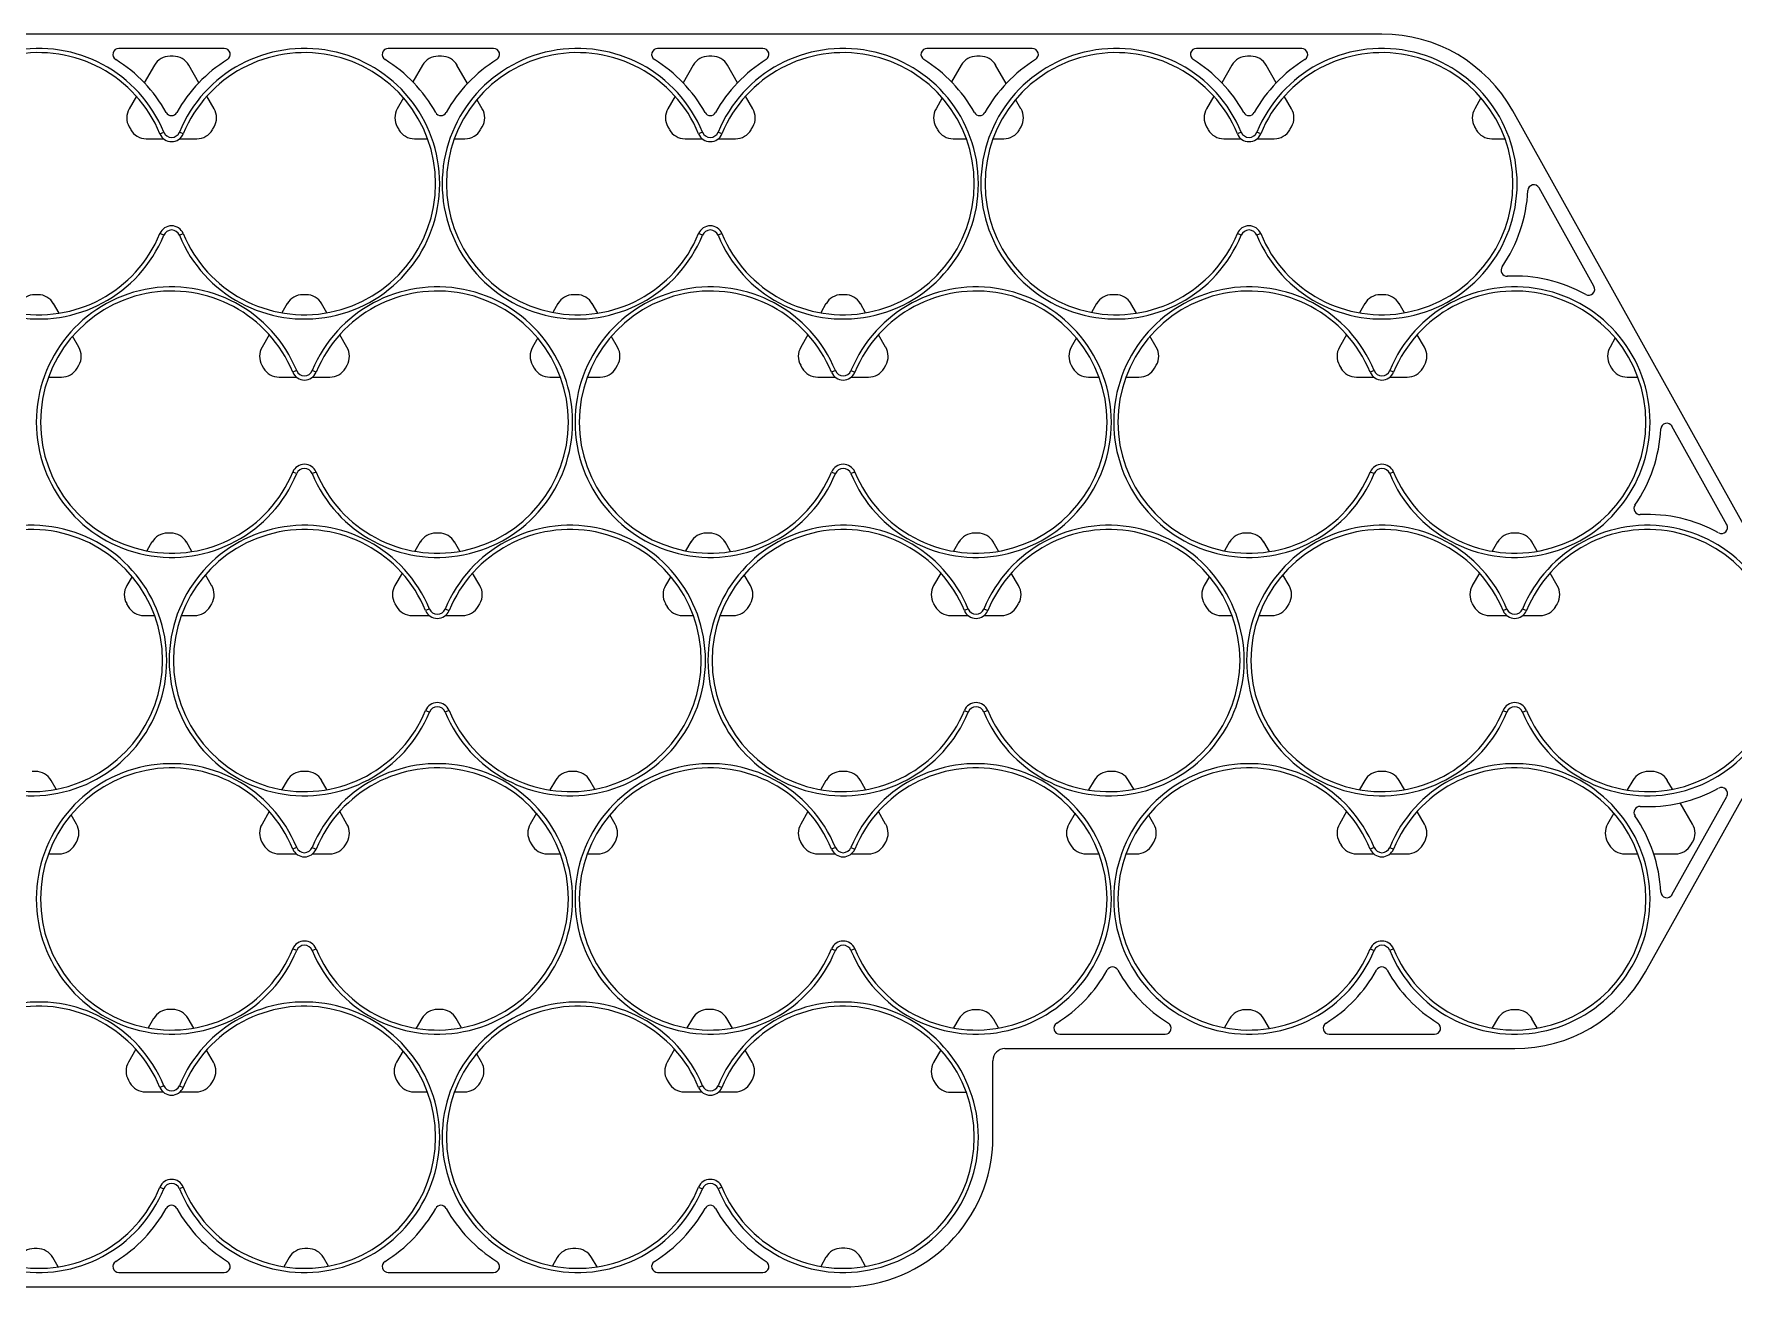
# Model space of a CAD drawing. Header units: millimetres. Extents: x -23 to 977, y -26 to 681.
# Drawn here: x 612.6 to 753.9, y 412.6 to 516.8 of the extents above; entities that cross this region are included whole.
import ezdxf

# ---------------------------------------------------------------- set-up
doc = ezdxf.new("R2010")
doc.units = ezdxf.units.MM

msp = doc.modelspace()

# ---------------------------------------------------------------- linework, layer by layer
for p, q in [((724.66, 516.77), (568.16, 516.77)), ((628.39, 515.57), (619.63, 515.57)), ((624.15, 514.92), (623.88, 514.92)), ((650.79, 515.57), (642.03, 515.57)), ((646.45, 514.92), (646.18, 514.92)), ((673.19, 515.57), (664.43, 515.57)), ((668.95, 514.92), (668.68, 514.92)), ((695.59, 515.57), (686.83, 515.57)), ((691.25, 514.92), (690.98, 514.92)), ((717.99, 515.57), (709.23, 515.57)), ((713.75, 514.92), (713.48, 514.92)), ((622.58, 514.17), (621.74, 512.72)), ((626.28, 512.72), (625.44, 514.17)), ((644.88, 514.17), (644.08, 512.79)), ((648.62, 512.66), (647.74, 514.17)), ((667.38, 514.17), (666.54, 512.72)), ((671.08, 512.72), (670.24, 514.17)), ((689.68, 514.17), (688.88, 512.79)), ((693.42, 512.66), (692.54, 514.17)), ((712.18, 514.17), (711.34, 512.72)), ((715.88, 512.72), (715.04, 514.17)), ((621.08, 511.59), (620.48, 510.55)), ((627.54, 510.55), (626.94, 511.59)), ((643.3, 511.45), (642.78, 510.55)), ((649.84, 510.55), (649.4, 511.31)), ((665.88, 511.59), (665.28, 510.55)), ((672.34, 510.55), (671.74, 511.59)), ((688.1, 511.45), (687.58, 510.55)), ((694.64, 510.55), (694.2, 511.31)), ((710.68, 511.59), (710.08, 510.55)), ((717.14, 510.55), (716.54, 511.59)), ((732.9, 511.45), (732.38, 510.55)), ((757.64, 470.72), (735.54, 510.38)), ((620.47, 509.05), (620.61, 508.82)), ((627.41, 508.82), (627.55, 509.05)), ((642.77, 509.05), (642.91, 508.82)), ((649.71, 508.82), (649.85, 509.05)), ((665.27, 509.05), (665.41, 508.82)), ((672.21, 508.82), (672.35, 509.05)), ((687.57, 509.05), (687.71, 508.82)), ((694.51, 508.82), (694.65, 509.05)), ((710.07, 509.05), (710.21, 508.82)), ((717.01, 508.82), (717.15, 509.05)), ((732.37, 509.05), (732.51, 508.82)), ((621.91, 508.06), (623.34, 508.06)), ((623.04, 508.47), (623.36, 508.6)), ((624.98, 508.47), (624.66, 508.6)), ((624.68, 508.06), (626.11, 508.06)), ((644.21, 508.06), (645.3, 508.06)), ((647.52, 508.06), (648.41, 508.06)), ((666.71, 508.06), (668.14, 508.06)), ((668.16, 508.6), (667.84, 508.47)), ((669.78, 508.47), (669.46, 508.6)), ((669.48, 508.06), (670.91, 508.06)), ((689.01, 508.06), (690.1, 508.06)), ((692.32, 508.06), (693.21, 508.06)), ((711.51, 508.06), (712.94, 508.06)), ((712.96, 508.6), (712.64, 508.47)), ((714.58, 508.47), (714.26, 508.6)), ((714.28, 508.06), (715.71, 508.06)), ((733.81, 508.06), (734.9, 508.06)), ((742.29, 495.79), (737.73, 503.97)), ((623.36, 500.04), (623.04, 500.17)), ((624.66, 500.04), (624.98, 500.17)), ((668.16, 500.04), (667.84, 500.17)), ((669.78, 500.17), (669.46, 500.04)), ((712.96, 500.04), (712.64, 500.17)), ((714.58, 500.17), (714.26, 500.04)), ((612.9, 495.09), (612.63, 495.09)), ((635.2, 495.09), (634.93, 495.09)), ((657.7, 495.09), (657.43, 495.09)), ((680, 495.09), (679.73, 495.09)), ((702.5, 495.09), (702.23, 495.09)), ((724.8, 495.09), (724.53, 495.09)), ((614.65, 493.55), (614.19, 494.35)), ((633.63, 494.35), (633.19, 493.58)), ((636.93, 493.58), (636.49, 494.35)), ((656.13, 494.35), (655.71, 493.62)), ((659.45, 493.55), (658.99, 494.35)), ((678.43, 494.35), (677.99, 493.58)), ((681.73, 493.58), (681.29, 494.35)), ((700.93, 494.35), (700.51, 493.62)), ((704.25, 493.55), (703.79, 494.35)), ((723.23, 494.35), (722.79, 493.58)), ((726.53, 493.58), (726.09, 494.35)), ((616.29, 490.72), (615.77, 491.63)), ((632.13, 491.76), (631.53, 490.72)), ((638.59, 490.72), (637.99, 491.76)), ((654.47, 491.49), (654.03, 490.72)), ((661.09, 490.72), (660.57, 491.63)), ((676.93, 491.76), (676.33, 490.72)), ((683.39, 490.72), (682.79, 491.76)), ((699.27, 491.49), (698.83, 490.72)), ((705.89, 490.72), (705.37, 491.63)), ((721.73, 491.76), (721.13, 490.72)), ((728.19, 490.72), (727.59, 491.76)), ((744.07, 491.49), (743.63, 490.72)), ((616.16, 488.99), (616.3, 489.22)), ((631.52, 489.22), (631.66, 488.99)), ((638.46, 488.99), (638.6, 489.22)), ((654.02, 489.22), (654.16, 488.99)), ((660.96, 488.99), (661.1, 489.22)), ((676.32, 489.22), (676.46, 488.99)), ((683.26, 488.99), (683.4, 489.22)), ((698.82, 489.22), (698.96, 488.99)), ((705.76, 488.99), (705.9, 489.22)), ((721.12, 489.22), (721.26, 488.99)), ((728.06, 488.99), (728.2, 489.22)), ((743.62, 489.22), (743.76, 488.99)), ((613.77, 488.23), (614.86, 488.23)), ((632.96, 488.23), (634.39, 488.23)), ((634.41, 488.78), (634.09, 488.64)), ((636.03, 488.64), (635.71, 488.78)), ((635.73, 488.23), (637.16, 488.23)), ((655.46, 488.23), (656.35, 488.23)), ((658.57, 488.23), (659.66, 488.23)), ((677.76, 488.23), (679.19, 488.23)), ((679.21, 488.78), (678.89, 488.64)), ((680.51, 488.78), (680.83, 488.64)), ((680.53, 488.23), (681.96, 488.23)), ((700.26, 488.23), (701.15, 488.23)), ((703.37, 488.23), (704.46, 488.23)), ((722.56, 488.23), (723.99, 488.23)), ((724.01, 488.78), (723.69, 488.64)), ((725.63, 488.64), (725.31, 488.78)), ((725.33, 488.23), (726.76, 488.23)), ((745.06, 488.23), (745.95, 488.23)), ((753.34, 475.96), (748.78, 484.14)), ((634.41, 480.21), (634.09, 480.34)), ((636.03, 480.34), (635.71, 480.21)), ((678.89, 480.34), (679.21, 480.21)), ((680.83, 480.34), (680.51, 480.21)), ((724.01, 480.21), (723.69, 480.34)), ((725.63, 480.34), (725.31, 480.21)), ((623.95, 475.26), (623.68, 475.26)), ((646.25, 475.26), (645.98, 475.26)), ((668.75, 475.26), (668.48, 475.26)), ((691.05, 475.26), (690.78, 475.26)), ((713.55, 475.26), (713.28, 475.26)), ((735.85, 475.26), (735.58, 475.26)), ((622.38, 474.52), (621.96, 473.79)), ((625.7, 473.72), (625.24, 474.52)), ((644.68, 474.52), (644.24, 473.75)), ((647.98, 473.75), (647.54, 474.52)), ((667.18, 474.52), (666.76, 473.79)), ((670.5, 473.72), (670.04, 474.52)), ((689.48, 474.52), (689.04, 473.75)), ((692.78, 473.75), (692.34, 474.52)), ((711.98, 474.52), (711.56, 473.79)), ((715.3, 473.72), (714.84, 474.52)), ((734.28, 474.52), (733.84, 473.75)), ((737.58, 473.75), (737.14, 474.52)), ((620.72, 471.66), (620.28, 470.89)), ((627.34, 470.89), (626.82, 471.8)), ((643.18, 471.93), (642.58, 470.89)), ((649.64, 470.89), (649.04, 471.93)), ((665.52, 471.66), (665.08, 470.89)), ((672.14, 470.89), (671.62, 471.8)), ((687.98, 471.93), (687.38, 470.89)), ((694.44, 470.89), (693.84, 471.93)), ((710.32, 471.66), (709.88, 470.89)), ((716.94, 470.89), (716.42, 471.8)), ((732.78, 471.93), (732.18, 470.89)), ((739.24, 470.89), (738.64, 471.93)), ((620.27, 469.39), (620.41, 469.16)), ((627.21, 469.16), (627.35, 469.39)), ((642.57, 469.39), (642.71, 469.16)), ((649.51, 469.16), (649.65, 469.39)), ((665.07, 469.39), (665.21, 469.16)), ((672.01, 469.16), (672.15, 469.39)), ((687.37, 469.39), (687.51, 469.16)), ((694.31, 469.16), (694.45, 469.39)), ((709.87, 469.39), (710.01, 469.16)), ((716.81, 469.16), (716.95, 469.39)), ((732.17, 469.39), (732.31, 469.16)), ((739.11, 469.16), (739.25, 469.39)), ((621.71, 468.4), (622.6, 468.4)), ((624.82, 468.4), (625.91, 468.4)), ((644.01, 468.4), (645.44, 468.4)), ((645.46, 468.95), (645.14, 468.81)), ((646.76, 468.95), (647.08, 468.81)), ((646.78, 468.4), (648.21, 468.4)), ((666.51, 468.4), (667.4, 468.4)), ((669.62, 468.4), (670.71, 468.4)), ((688.81, 468.4), (690.24, 468.4)), ((690.26, 468.95), (689.94, 468.81)), ((691.56, 468.95), (691.88, 468.81)), ((691.58, 468.4), (693.01, 468.4)), ((711.31, 468.4), (712.2, 468.4)), ((714.42, 468.4), (715.51, 468.4)), ((733.61, 468.4), (735.04, 468.4)), ((734.74, 468.81), (735.06, 468.95)), ((736.36, 468.95), (736.68, 468.81)), ((736.38, 468.4), (737.81, 468.4)), ((645.14, 460.51), (645.46, 460.38)), ((647.08, 460.51), (646.76, 460.38)), ((689.94, 460.51), (690.26, 460.38)), ((691.88, 460.51), (691.56, 460.38)), ((734.74, 460.51), (735.06, 460.38)), ((736.36, 460.38), (736.68, 460.51)), ((746.59, 438.77), (757.64, 458.6)), ((612.7, 455.44), (612.43, 455.44)), ((635.2, 455.44), (634.93, 455.44)), ((657.5, 455.44), (657.23, 455.44)), ((680, 455.44), (679.73, 455.44)), ((702.3, 455.44), (702.03, 455.44)), ((724.8, 455.44), (724.53, 455.44)), ((747.1, 455.44), (746.83, 455.44)), ((614.42, 453.96), (613.99, 454.69)), ((633.63, 454.69), (633.19, 453.93)), ((636.93, 453.93), (636.49, 454.69)), ((655.93, 454.69), (655.47, 453.9)), ((659.22, 453.96), (658.79, 454.69)), ((678.43, 454.69), (677.99, 453.93)), ((681.73, 453.93), (681.29, 454.69)), ((700.73, 454.69), (700.27, 453.9)), ((704.02, 453.96), (703.59, 454.69)), ((723.23, 454.69), (722.79, 453.93)), ((726.53, 453.93), (726.09, 454.69)), ((745.53, 454.69), (745.07, 453.9)), ((748.82, 453.96), (748.39, 454.69)), ((748.78, 445.18), (753.34, 453.36)), ((750.49, 451.06), (749.47, 452.82)), ((616.09, 451.06), (615.65, 451.83)), ((632.13, 452.1), (631.53, 451.06)), ((638.59, 451.06), (637.99, 452.1)), ((654.35, 451.97), (653.83, 451.06)), ((660.89, 451.06), (660.45, 451.83)), ((676.93, 452.1), (676.33, 451.06)), ((683.39, 451.06), (682.79, 452.1)), ((699.15, 451.97), (698.63, 451.06)), ((705.69, 451.06), (705.25, 451.83)), ((721.73, 452.1), (721.13, 451.06)), ((728.19, 451.06), (727.59, 452.1)), ((743.95, 451.97), (743.43, 451.06)), ((613.77, 448.58), (614.66, 448.58)), ((615.96, 449.33), (616.1, 449.56)), ((631.52, 449.56), (631.66, 449.33)), ((632.96, 448.58), (634.39, 448.58)), ((634.41, 449.12), (634.09, 448.98)), ((635.71, 449.12), (636.03, 448.98)), ((635.73, 448.58), (637.16, 448.58)), ((638.46, 449.33), (638.6, 449.56)), ((653.82, 449.56), (653.96, 449.33)), ((655.26, 448.58), (656.35, 448.58)), ((658.57, 448.58), (659.46, 448.58)), ((660.76, 449.33), (660.9, 449.56)), ((676.32, 449.56), (676.46, 449.33)), ((677.76, 448.58), (679.19, 448.58)), ((679.21, 449.12), (678.89, 448.98)), ((680.51, 449.12), (680.83, 448.98)), ((680.53, 448.58), (681.96, 448.58)), ((683.26, 449.33), (683.4, 449.56)), ((698.62, 449.56), (698.76, 449.33)), ((700.06, 448.58), (701.15, 448.58)), ((703.37, 448.58), (704.26, 448.58)), ((705.56, 449.33), (705.7, 449.56)), ((721.12, 449.56), (721.26, 449.33)), ((722.56, 448.58), (723.99, 448.58)), ((724.01, 449.12), (723.69, 448.98)), ((725.31, 449.12), (725.63, 448.98)), ((725.33, 448.58), (726.76, 448.58)), ((728.06, 449.33), (728.2, 449.56)), ((743.42, 449.56), (743.56, 449.33)), ((744.86, 448.58), (745.95, 448.58)), ((747.27, 448.58), (749.06, 448.58)), ((750.36, 449.33), (750.5, 449.56)), ((634.41, 440.55), (634.09, 440.68)), ((635.71, 440.55), (636.03, 440.68)), ((678.89, 440.68), (679.21, 440.55)), ((680.83, 440.68), (680.51, 440.55)), ((723.69, 440.68), (724.01, 440.55)), ((725.63, 440.68), (725.31, 440.55)), ((624.09, 435.64), (623.82, 435.64)), ((646.39, 435.64), (646.12, 435.64)), ((668.89, 435.64), (668.62, 435.64)), ((691.05, 435.61), (690.78, 435.61)), ((713.55, 435.61), (713.28, 435.61)), ((735.85, 435.61), (735.58, 435.61)), ((622.52, 434.89), (622.07, 434.11)), ((625.85, 434.09), (625.39, 434.89)), ((644.82, 434.89), (644.35, 434.08)), ((648.13, 434.12), (647.69, 434.89)), ((667.32, 434.89), (666.87, 434.11)), ((670.65, 434.09), (670.19, 434.89)), ((689.48, 434.86), (689.04, 434.1)), ((692.38, 434.8), (692.34, 434.86)), ((692.78, 434.1), (692.38, 434.8)), ((711.98, 434.86), (711.56, 434.13)), ((715.3, 434.07), (714.84, 434.86)), ((734.28, 434.86), (733.84, 434.1)), ((737.58, 434.1), (737.14, 434.86)), ((697.88, 433.58), (706.64, 433.58)), ((720.28, 433.58), (729.04, 433.58)), ((621.04, 432.33), (620.42, 431.26)), ((627.49, 431.26), (626.92, 432.25)), ((643.26, 432.19), (642.72, 431.26)), ((649.79, 431.26), (649.38, 431.97)), ((665.84, 432.33), (665.22, 431.26)), ((672.29, 431.26), (671.72, 432.25)), ((687.98, 432.28), (687.38, 431.23)), ((692.31, 425.01), (692.31, 431.38)), ((693.31, 432.38), (735.71, 432.38)), ((620.42, 429.77), (620.55, 429.53)), ((621.85, 428.78), (623.3, 428.78)), ((623.36, 429.29), (623.04, 429.16)), ((624.66, 429.29), (624.98, 429.16)), ((624.72, 428.78), (626.06, 428.78)), ((627.36, 429.53), (627.49, 429.77)), ((642.72, 429.77), (642.85, 429.53)), ((644.15, 428.78), (645.29, 428.78)), ((647.54, 428.78), (648.36, 428.78)), ((649.66, 429.53), (649.79, 429.77)), ((665.22, 429.77), (665.35, 429.53)), ((666.65, 428.78), (668.1, 428.78)), ((668.16, 429.29), (667.84, 429.16)), ((669.46, 429.29), (669.78, 429.16)), ((669.52, 428.78), (670.86, 428.78)), ((672.16, 429.53), (672.29, 429.77)), ((687.37, 429.73), (687.51, 429.5)), ((688.81, 428.75), (690.1, 428.75)), ((623.04, 420.86), (623.36, 420.72)), ((624.98, 420.86), (624.66, 420.72)), ((667.84, 420.86), (668.16, 420.72)), ((669.78, 420.86), (669.46, 420.72)), ((612.84, 415.75), (612.58, 415.75)), ((635.34, 415.75), (635.08, 415.75)), ((657.64, 415.75), (657.38, 415.75)), ((680, 415.78), (679.73, 415.78)), ((614.59, 414.23), (614.14, 415)), ((633.78, 415), (633.34, 414.24)), ((637.05, 414.29), (636.64, 415)), ((656.08, 415), (655.68, 414.31)), ((659.39, 414.23), (658.94, 415)), ((678.43, 415.03), (677.99, 414.27)), ((681.73, 414.27), (681.29, 415.03)), ((619.63, 413.76), (628.39, 413.76)), ((642.03, 413.76), (650.79, 413.76)), ((664.43, 413.76), (673.19, 413.76)), ((478.56, 412.56), (679.86, 412.56))]:
    msp.add_line(p, q)
for centre, radius, start, end in [((724.66, 504.32), 12.45, 29.1294, 90), ((612.96, 504.32), 11.25, 22.3789, 337.6211), ((612.96, 504.32), 10.9, 22.3789, 337.6211), ((619.63, 515.07), 0.5, 90, 238.1902), ((612.96, 504.32), 12.15, 29.13, 58.1902), ((623.88, 513.42), 1.5, 90, 149.9136), ((624.15, 513.42), 1.5, 30.0864, 90), ((635.06, 504.32), 12.15, 121.8098, 150.87), ((635.06, 504.32), 11.25, 202.3789, 157.6211), ((635.06, 504.32), 10.9, 202.3789, 157.6211), ((628.39, 515.07), 0.5, 301.8098, 90), ((642.03, 515.07), 0.5, 90, 238.1902), ((635.36, 504.32), 12.15, 29.13, 58.1902), ((646.18, 513.42), 1.5, 90, 149.9136), ((646.45, 513.42), 1.5, 30.0864, 90), ((657.76, 504.32), 11.25, 22.3789, 337.6211), ((657.46, 504.32), 12.15, 121.8098, 150.87), ((657.76, 504.32), 10.9, 22.3789, 337.6211), ((650.79, 515.07), 0.5, 301.8098, 90), ((664.43, 515.07), 0.5, 90, 238.1902), ((657.76, 504.32), 12.15, 29.13, 58.1902), ((668.68, 513.42), 1.5, 90, 149.9136), ((668.95, 513.42), 1.5, 30.0864, 90), ((679.86, 504.32), 12.15, 121.8098, 150.87), ((679.86, 504.32), 11.25, 202.3789, 157.6211), ((679.86, 504.32), 10.9, 202.3789, 157.6211), ((673.19, 515.07), 0.5, 301.8098, 90), ((686.83, 515.07), 0.5, 90, 238.1902), ((680.16, 504.32), 12.15, 29.13, 58.1902), ((690.98, 513.42), 1.5, 90, 149.9136), ((691.25, 513.42), 1.5, 30.0864, 90), ((702.56, 504.32), 11.25, 22.3789, 337.6211), ((702.26, 504.32), 12.15, 121.8098, 150.87), ((702.56, 504.32), 10.9, 22.3789, 337.6211), ((695.59, 515.07), 0.5, 301.8098, 90), ((709.23, 515.07), 0.5, 90, 238.1902), ((702.56, 504.32), 12.15, 29.13, 58.1902), ((713.48, 513.42), 1.5, 90, 149.9136), ((713.75, 513.42), 1.5, 30.0864, 90), ((724.66, 504.32), 12.15, 121.8098, 150.87), ((724.66, 504.32), 11.25, 202.3789, 157.6211), ((724.66, 504.32), 10.9, 202.3789, 157.6211), ((717.99, 515.07), 0.5, 301.8098, 90), ((621.78, 509.8), 1.5, 149.9136, 209.8272), ((626.25, 509.8), 1.5, 330.1728, 30.0864), ((644.08, 509.8), 1.5, 149.9136, 209.8272), ((648.55, 509.8), 1.5, 330.1728, 30.0864), ((666.58, 509.8), 1.5, 149.9136, 209.8272), ((671.05, 509.8), 1.5, 330.1728, 30.0864), ((688.88, 509.8), 1.5, 149.9136, 209.8272), ((693.35, 509.8), 1.5, 330.1728, 30.0864), ((711.38, 509.8), 1.5, 149.9136, 209.8272), ((715.85, 509.8), 1.5, 330.1728, 30.0864), ((733.68, 509.8), 1.5, 149.9136, 209.8272), ((624.01, 510.48), 0.5, 209.13, 330.87), ((646.41, 510.48), 0.5, 209.13, 330.87), ((668.81, 510.48), 0.5, 209.13, 330.87), ((691.21, 510.48), 0.5, 209.13, 330.87), ((713.61, 510.48), 0.5, 209.13, 330.87), ((621.91, 509.56), 1.5, 209.8272, 270), ((624.01, 508.87), 1.05, 202.3789, 337.6211), ((624.01, 508.87), 0.7, 202.3789, 337.6211), ((626.11, 509.56), 1.5, 270, 330.1728), ((644.21, 509.56), 1.5, 209.8272, 270), ((648.41, 509.56), 1.5, 270, 330.1728), ((666.71, 509.56), 1.5, 209.8272, 270), ((668.81, 508.87), 1.05, 202.3789, 337.6211), ((668.81, 508.87), 0.7, 202.3789, 337.6211), ((670.91, 509.56), 1.5, 270, 330.1728), ((689.01, 509.56), 1.5, 209.8272, 270), ((693.21, 509.56), 1.5, 270, 330.1728), ((711.51, 509.56), 1.5, 209.8272, 270), ((713.61, 508.87), 1.05, 202.3789, 337.6211), ((713.61, 508.87), 0.7, 202.3789, 337.6211), ((715.71, 509.56), 1.5, 270, 330.1728), ((733.81, 509.56), 1.5, 209.8272, 270), ((724.66, 504.32), 12.15, 325.3327, 357.3196), ((737.3, 503.73), 0.5, 29.1294, 177.3196), ((624.01, 499.77), 1.05, 22.3789, 157.6211), ((624.01, 499.77), 0.7, 22.3789, 157.6211), ((668.81, 499.77), 1.05, 22.3789, 157.6211), ((668.81, 499.77), 0.7, 22.3789, 157.6211), ((713.61, 499.77), 1.05, 22.3789, 157.6211), ((713.61, 499.77), 0.7, 22.3789, 157.6211), ((735.07, 497.13), 0.5, 145.3327, 272.9262), ((735.71, 484.49), 12.15, 60.9393, 92.9262), ((612.63, 493.59), 1.5, 90, 149.9136), ((624.01, 484.49), 11.25, 22.3789, 337.6211), ((612.9, 493.59), 1.5, 30.0864, 90), ((624.01, 484.49), 10.9, 22.3789, 337.6211), ((634.93, 493.59), 1.5, 90, 149.9136), ((635.2, 493.59), 1.5, 30.0864, 90), ((646.11, 484.49), 11.25, 202.3789, 157.6211), ((646.11, 484.49), 10.9, 202.3789, 157.6211), ((657.43, 493.59), 1.5, 90, 149.9136), ((668.81, 484.49), 11.25, 22.3789, 337.6211), ((657.7, 493.59), 1.5, 30.0864, 90), ((668.81, 484.49), 10.9, 22.3789, 337.6211), ((679.73, 493.59), 1.5, 90, 149.9136), ((680, 493.59), 1.5, 30.0864, 90), ((690.91, 484.49), 11.25, 202.3789, 157.6211), ((690.91, 484.49), 10.9, 202.3789, 157.6211), ((702.23, 493.59), 1.5, 90, 149.9136), ((713.61, 484.49), 11.25, 22.3789, 337.6211), ((702.5, 493.59), 1.5, 30.0864, 90), ((713.61, 484.49), 10.9, 22.3789, 337.6211), ((724.53, 493.59), 1.5, 90, 149.9136), ((724.8, 493.59), 1.5, 30.0864, 90), ((735.71, 484.49), 11.25, 202.3789, 157.6211), ((735.71, 484.49), 10.9, 202.3789, 157.6211), ((741.86, 495.55), 0.5, 240.9393, 29.1294), ((615, 489.97), 1.5, 330.1728, 30.0864), ((632.83, 489.97), 1.5, 149.9136, 209.8272), ((637.3, 489.97), 1.5, 330.1728, 30.0864), ((655.33, 489.97), 1.5, 149.9136, 209.8272), ((659.8, 489.97), 1.5, 330.1728, 30.0864), ((677.63, 489.97), 1.5, 149.9136, 209.8272), ((682.1, 489.97), 1.5, 330.1728, 30.0864), ((700.13, 489.97), 1.5, 149.9136, 209.8272), ((704.6, 489.97), 1.5, 330.1728, 30.0864), ((722.43, 489.97), 1.5, 149.9136, 209.8272), ((726.9, 489.97), 1.5, 330.1728, 30.0864), ((744.93, 489.97), 1.5, 149.9136, 209.8272), ((614.86, 489.73), 1.5, 270, 330.1728), ((632.96, 489.73), 1.5, 209.8272, 270), ((635.06, 489.04), 1.05, 202.3789, 337.6211), ((635.06, 489.04), 0.7, 202.3789, 337.6211), ((637.16, 489.73), 1.5, 270, 330.1728), ((655.46, 489.73), 1.5, 209.8272, 270), ((659.66, 489.73), 1.5, 270, 330.1728), ((677.76, 489.73), 1.5, 209.8272, 270), ((679.86, 489.04), 1.05, 202.3789, 337.6211), ((679.86, 489.04), 0.7, 202.3789, 337.6211), ((681.96, 489.73), 1.5, 270, 330.1728), ((700.26, 489.73), 1.5, 209.8272, 270), ((704.46, 489.73), 1.5, 270, 330.1728), ((722.56, 489.73), 1.5, 209.8272, 270), ((724.66, 489.04), 1.05, 202.3789, 337.6211), ((724.66, 489.04), 0.7, 202.3789, 337.6211), ((726.76, 489.73), 1.5, 270, 330.1728), ((745.06, 489.73), 1.5, 209.8272, 270), ((735.71, 484.49), 12.15, 325.3327, 357.3196), ((748.35, 483.9), 0.5, 29.1294, 177.3196), ((635.06, 479.94), 1.05, 22.3789, 157.6211), ((679.86, 479.94), 1.05, 22.3789, 157.6211), ((724.66, 479.94), 1.05, 22.3789, 157.6211), ((635.06, 479.94), 0.7, 22.3789, 157.6211), ((679.86, 479.94), 0.7, 22.3789, 157.6211), ((724.66, 479.94), 0.7, 22.3789, 157.6211), ((746.12, 477.3), 0.5, 145.3327, 272.9262), ((746.76, 464.66), 12.15, 60.9393, 92.9262), ((612.36, 464.66), 11.25, 202.3789, 157.6211), ((612.36, 464.66), 10.9, 202.3789, 157.6211), ((623.68, 473.76), 1.5, 90, 149.9136), ((635.06, 464.66), 11.25, 22.3789, 337.6211), ((623.95, 473.76), 1.5, 30.0864, 90), ((635.06, 464.66), 10.9, 22.3789, 337.6211), ((645.98, 473.76), 1.5, 90, 149.9136), ((646.25, 473.76), 1.5, 30.0864, 90), ((657.16, 464.66), 11.25, 202.3789, 157.6211), ((657.16, 464.66), 10.9, 202.3789, 157.6211), ((668.48, 473.76), 1.5, 90, 149.9136), ((679.86, 464.66), 11.25, 22.3789, 337.6211), ((668.75, 473.76), 1.5, 30.0864, 90), ((679.86, 464.66), 10.9, 22.3789, 337.6211), ((690.78, 473.76), 1.5, 90, 149.9136), ((691.05, 473.76), 1.5, 30.0864, 90), ((701.96, 464.66), 11.25, 202.3789, 157.6211), ((701.96, 464.66), 10.9, 202.3789, 157.6211), ((713.28, 473.76), 1.5, 90, 149.9136), ((724.66, 464.66), 11.25, 22.3789, 337.6211), ((713.55, 473.76), 1.5, 30.0864, 90), ((724.66, 464.66), 10.9, 22.3789, 337.6211), ((735.58, 473.76), 1.5, 90, 149.9136), ((735.85, 473.76), 1.5, 30.0864, 90), ((746.76, 464.66), 11.25, 202.3789, 157.6211), ((746.76, 464.66), 10.9, 202.3789, 157.6211), ((752.91, 475.72), 0.5, 240.9393, 29.1294), ((621.58, 470.14), 1.5, 149.9136, 209.8272), ((626.05, 470.14), 1.5, 330.1728, 30.0864), ((643.88, 470.14), 1.5, 149.9136, 209.8272), ((648.35, 470.14), 1.5, 330.1728, 30.0864), ((666.38, 470.14), 1.5, 149.9136, 209.8272), ((670.85, 470.14), 1.5, 330.1728, 30.0864), ((688.68, 470.14), 1.5, 149.9136, 209.8272), ((693.15, 470.14), 1.5, 330.1728, 30.0864), ((711.18, 470.14), 1.5, 149.9136, 209.8272), ((715.65, 470.14), 1.5, 330.1728, 30.0864), ((733.48, 470.14), 1.5, 149.9136, 209.8272), ((737.95, 470.14), 1.5, 330.1728, 30.0864), ((621.71, 469.9), 1.5, 209.8272, 270), ((625.91, 469.9), 1.5, 270, 330.1728), ((644.01, 469.9), 1.5, 209.8272, 270), ((646.11, 469.21), 1.05, 202.3789, 337.6211), ((646.11, 469.21), 0.7, 202.3789, 337.6211), ((648.21, 469.9), 1.5, 270, 330.1728), ((666.51, 469.9), 1.5, 209.8272, 270), ((670.71, 469.9), 1.5, 270, 330.1728), ((688.81, 469.9), 1.5, 209.8272, 270), ((690.91, 469.21), 1.05, 202.3789, 337.6211), ((690.91, 469.21), 0.7, 202.3789, 337.6211), ((693.01, 469.9), 1.5, 270, 330.1728), ((711.31, 469.9), 1.5, 209.8272, 270), ((715.51, 469.9), 1.5, 270, 330.1728), ((733.61, 469.9), 1.5, 209.8272, 270), ((735.71, 469.21), 1.05, 202.3789, 337.6211), ((735.71, 469.21), 0.7, 202.3789, 337.6211), ((737.81, 469.9), 1.5, 270, 330.1728), ((646.11, 460.11), 1.05, 22.3789, 157.6211), ((690.91, 460.11), 1.05, 22.3789, 157.6211), ((735.71, 460.11), 1.05, 22.3789, 157.6211), ((646.11, 460.11), 0.7, 22.3789, 157.6211), ((690.91, 460.11), 0.7, 22.3789, 157.6211), ((735.71, 460.11), 0.7, 22.3789, 157.6211), ((612.7, 453.94), 1.5, 30.0864, 90), ((624.01, 444.83), 11.25, 22.3789, 337.6211), ((624.01, 444.83), 10.9, 22.3789, 337.6211), ((634.93, 453.94), 1.5, 90, 149.9136), ((635.2, 453.94), 1.5, 30.0864, 90), ((646.11, 444.83), 11.25, 202.3789, 157.6211), ((646.11, 444.83), 10.9, 202.3789, 157.6211), ((657.23, 453.94), 1.5, 90, 149.9136), ((657.5, 453.94), 1.5, 30.0864, 90), ((668.81, 444.83), 11.25, 22.3789, 337.6211), ((668.81, 444.83), 10.9, 22.3789, 337.6211), ((679.73, 453.94), 1.5, 90, 149.9136), ((680, 453.94), 1.5, 30.0864, 90), ((690.91, 444.83), 11.25, 202.3789, 157.6211), ((690.91, 444.83), 10.9, 202.3789, 157.6211), ((702.03, 453.94), 1.5, 90, 149.9136), ((702.3, 453.94), 1.5, 30.0864, 90), ((713.61, 444.83), 11.25, 22.3789, 337.6211), ((713.61, 444.83), 10.9, 22.3789, 337.6211), ((724.53, 453.94), 1.5, 90, 149.9136), ((724.8, 453.94), 1.5, 30.0864, 90), ((735.71, 444.83), 11.25, 202.3789, 157.6211), ((735.71, 444.83), 10.9, 202.3789, 157.6211), ((746.83, 453.94), 1.5, 90, 149.9136), ((747.1, 453.94), 1.5, 30.0864, 90), ((746.76, 464.66), 12.15, 267.0738, 299.0607), ((752.91, 453.61), 0.5, 330.8706, 119.0607), ((746.12, 452.03), 0.5, 87.0738, 214.6673), ((614.8, 450.31), 1.5, 330.1728, 30.0864), ((632.83, 450.31), 1.5, 149.9136, 209.8272), ((637.3, 450.31), 1.5, 330.1728, 30.0864), ((655.13, 450.31), 1.5, 149.9136, 209.8272), ((659.6, 450.31), 1.5, 330.1728, 30.0864), ((677.63, 450.31), 1.5, 149.9136, 209.8272), ((682.1, 450.31), 1.5, 330.1728, 30.0864), ((699.93, 450.31), 1.5, 149.9136, 209.8272), ((704.4, 450.31), 1.5, 330.1728, 30.0864), ((722.43, 450.31), 1.5, 149.9136, 209.8272), ((726.9, 450.31), 1.5, 330.1728, 30.0864), ((744.73, 450.31), 1.5, 149.9136, 209.8272), ((735.71, 444.83), 12.15, 2.6804, 34.6673), ((749.2, 450.31), 1.5, 330.1728, 30.0864), ((614.66, 450.08), 1.5, 270, 330.1728), ((632.96, 450.08), 1.5, 209.8272, 270), ((635.06, 449.38), 1.05, 202.3789, 337.6211), ((635.06, 449.38), 0.7, 202.3789, 337.6211), ((637.16, 450.08), 1.5, 270, 330.1728), ((655.26, 450.08), 1.5, 209.8272, 270), ((659.46, 450.08), 1.5, 270, 330.1728), ((677.76, 450.08), 1.5, 209.8272, 270), ((679.86, 449.38), 1.05, 202.3789, 337.6211), ((679.86, 449.38), 0.7, 202.3789, 337.6211), ((681.96, 450.08), 1.5, 270, 330.1728), ((700.06, 450.08), 1.5, 209.8272, 270), ((704.26, 450.08), 1.5, 270, 330.1728), ((722.56, 450.08), 1.5, 209.8272, 270), ((724.66, 449.38), 1.05, 202.3789, 337.6211), ((724.66, 449.38), 0.7, 202.3789, 337.6211), ((726.76, 450.08), 1.5, 270, 330.1728), ((744.86, 450.08), 1.5, 209.8272, 270), ((749.06, 450.08), 1.5, 270, 330.1728), ((748.35, 445.43), 0.5, 182.6804, 330.8706), ((635.06, 440.28), 1.05, 22.3789, 157.6211), ((679.86, 440.28), 1.05, 22.3789, 157.6211), ((724.66, 440.28), 1.05, 22.3789, 157.6211), ((635.06, 440.28), 0.7, 22.3789, 157.6211), ((679.86, 440.28), 0.7, 22.3789, 157.6211), ((724.66, 440.28), 0.7, 22.3789, 157.6211), ((691.21, 444.83), 12.15, 301.8098, 330.87), ((702.26, 438.68), 0.5, 29.13, 150.87), ((713.31, 444.83), 12.15, 209.13, 238.1902), ((713.61, 444.83), 12.15, 301.8098, 330.87), ((724.66, 438.68), 0.5, 29.13, 150.87), ((735.71, 444.83), 12.15, 209.13, 238.1902), ((735.71, 444.83), 12.45, 270, 330.8706), ((612.96, 425.01), 11.25, 22.3789, 337.6211), ((612.96, 425.01), 10.9, 22.3789, 337.6211), ((623.82, 434.14), 1.5, 90, 149.9136), ((624.09, 434.14), 1.5, 30.0864, 90), ((635.06, 425.01), 11.25, 202.3789, 157.6211), ((635.06, 425.01), 10.9, 202.3789, 157.6211), ((646.12, 434.14), 1.5, 90, 149.9136), ((646.39, 434.14), 1.5, 30.0864, 90), ((657.76, 425.01), 11.25, 22.3789, 337.6211), ((657.76, 425.01), 10.9, 22.3789, 337.6211), ((668.62, 434.14), 1.5, 90, 149.9136), ((668.89, 434.14), 1.5, 30.0864, 90), ((679.86, 425.01), 11.25, 202.3789, 157.6211), ((679.86, 425.01), 10.9, 202.3789, 157.6211), ((690.78, 434.11), 1.5, 90, 149.9136), ((691.05, 434.11), 1.5, 45.2407, 90), ((713.28, 434.11), 1.5, 90, 149.9136), ((713.55, 434.11), 1.5, 30.0864, 90), ((735.58, 434.11), 1.5, 90, 149.9136), ((735.85, 434.11), 1.5, 30.0864, 90), ((697.88, 434.08), 0.5, 121.8098, 270), ((706.64, 434.08), 0.5, 270, 58.1902), ((720.28, 434.08), 0.5, 121.8098, 270), ((729.04, 434.08), 0.5, 270, 58.1902), ((621.72, 430.51), 1.5, 149.9136, 209.8272), ((626.19, 430.51), 1.5, 330.1728, 30.0864), ((644.02, 430.51), 1.5, 149.9136, 209.8272), ((648.49, 430.51), 1.5, 330.1728, 30.0864), ((666.52, 430.51), 1.5, 149.9136, 209.8272), ((670.99, 430.51), 1.5, 330.1728, 30.0864), ((688.68, 430.48), 1.5, 149.9136, 209.8272), ((693.31, 431.38), 1, 90, 180), ((621.85, 430.28), 1.5, 209.8272, 270), ((624.01, 429.56), 1.05, 202.3789, 337.6211), ((624.01, 429.56), 0.7, 202.3789, 337.6211), ((626.06, 430.28), 1.5, 270, 330.1728), ((644.15, 430.28), 1.5, 209.8272, 270), ((648.36, 430.28), 1.5, 270, 330.1728), ((666.65, 430.28), 1.5, 209.8272, 270), ((668.81, 429.56), 1.05, 202.3789, 337.6211), ((668.81, 429.56), 0.7, 202.3789, 337.6211), ((670.86, 430.28), 1.5, 270, 330.1728), ((688.81, 430.25), 1.5, 209.8272, 270), ((679.86, 425.01), 12.45, 270, 0), ((624.01, 420.46), 1.05, 22.3789, 157.6211), ((668.81, 420.46), 1.05, 22.3789, 157.6211), ((624.01, 420.46), 0.7, 22.3789, 157.6211), ((668.81, 420.46), 0.7, 22.3789, 157.6211), ((612.96, 425.01), 12.15, 301.8098, 330.87), ((624.01, 418.85), 0.5, 29.13, 150.87), ((635.06, 425.01), 12.15, 209.13, 238.1902), ((635.36, 425.01), 12.15, 301.8098, 330.87), ((646.41, 418.85), 0.5, 29.13, 150.87), ((657.46, 425.01), 12.15, 209.13, 238.1902), ((657.76, 425.01), 12.15, 301.8098, 330.87), ((668.81, 418.85), 0.5, 29.13, 150.87), ((679.86, 425.01), 12.15, 209.13, 238.1902), ((612.58, 414.25), 1.5, 90, 149.9136), ((612.84, 414.25), 1.5, 30.0864, 90), ((635.08, 414.25), 1.5, 90, 149.9136), ((635.34, 414.25), 1.5, 30.0864, 90), ((657.38, 414.25), 1.5, 90, 149.9136), ((657.64, 414.25), 1.5, 30.0864, 90), ((679.73, 414.28), 1.5, 90, 149.9136), ((680, 414.28), 1.5, 30.0864, 90), ((619.63, 414.26), 0.5, 121.8098, 270), ((628.39, 414.26), 0.5, 270, 58.1902), ((642.03, 414.26), 0.5, 121.8098, 270), ((650.79, 414.26), 0.5, 270, 58.1902), ((664.43, 414.26), 0.5, 121.8098, 270), ((673.19, 414.26), 0.5, 270, 58.1902)]:
    msp.add_arc(centre, radius, start, end)
msp.add_open_spline([(692.34, 434.86), (692.24, 435.03), (692.1, 435.17)], degree=2)

doc.saveas('drawing.dxf')
